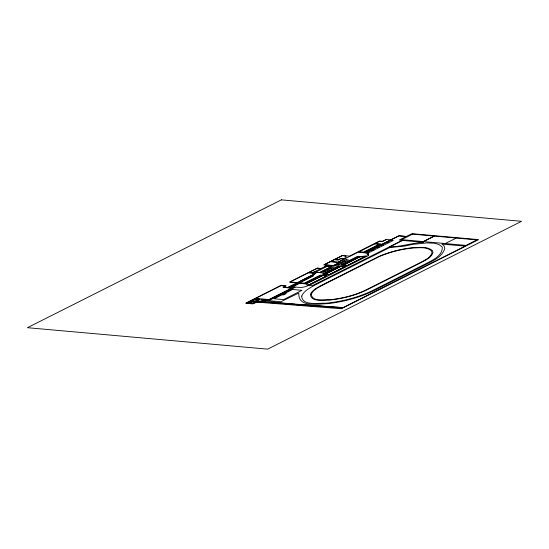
<?xml version="1.0" encoding="UTF-8"?>
<svg xmlns="http://www.w3.org/2000/svg" width="549" height="549" viewBox="0 0 549 549"><rect width="100%" height="100%" fill="white"/><g stroke="black" fill="none" stroke-linecap="round" stroke-linejoin="round"><path stroke-width="0.82" d="M368.214 255.587L368.214 254.462L367.041 254.153L368.358 253.171L357.969 252.245L338.211 262.196L340.023 262.353L333.428 265.682L327.911 265.188L324.816 266.745L327.087 266.224L331.548 266.622L319.58 272.647L315.126 272.249L316.299 271.659L315.236 271.57L312.285 273.052L315.943 273.381L311.585 275.577L313.548 275.749L301.25 281.946L299.589 281.795L287.951 287.655L292.466 288.06L268.989 299.878L262.532 299.301L261.331 299.905L265.016 300.234L261.784 301.861L257.488 301.772L258.387 301.319L255.402 301.051M249.349 303.316L250.811 302.581L249.328 302.451L247.867 303.185L252.739 303.693L255.601 302.252L252.3 301.964L249.438 303.405M326.195 269.662L332.118 266.677L334.259 266.869L331.322 268.344L329.187 268.152M340.147 262.635L343.077 261.159L345.211 261.351L342.281 262.827L340.03 262.69L337.1 264.165L339.234 264.357L342.171 262.882M328.22 269.909L325.337 271.357L323.203 271.165L326.079 269.717L328.329 269.847L331.212 268.399L329.071 268.214M254.702 301.332L251.922 301.085L255.505 299.28L259.341 298.999L254.661 301.422L251.634 301.154L256.747 298.581L255.484 298.464L246.288 303.096L247.551 303.213L249.857 302.053L252.458 301.778L341.348 308.751L478.646 239.618L411.963 233.661L406.473 236.427L398.869 235.754L365.462 252.574L363.877 252.437L381.191 243.962L375.207 243.427L379.771 241.258A25.529 7.164 -13.7 0 1 382.44 241.43L386.441 239.494M331.322 270.087L339.056 266.196L340.778 266.347L333.044 270.245L331.212 270.149L323.361 274.102L325.097 274.253L332.941 270.3M308.6 305.045L280.457 303.172L274.479 302.266L263.424 301.964L266.32 300.276L269.037 300.523L295.088 287.408L290.874 287.031L299.486 282.694L304.407 283.133L320.3 275.131L327.135 275.742L308.161 285.295L309.053 285.377M309.561 305.223L342.761 307.673L342.048 308.03L317.096 306.067C298.416 305.443 279.901 302.732 261.255 302.259L256.85 302.17L252.718 303.851L245.678 303.22L280.93 285.466L286.214 285.94L283.586 287.264L287.408 287.607L296.982 282.783L289.481 282.111L317.267 268.125L321.069 268.461L327.581 265.181L323.78 264.844L342.418 255.463L349.603 256.102L379.366 241.114L382.488 241.361L386.427 239.426L390.689 239.872M295.122 304.16L274.644 302.183L263.664 301.881L266.176 300.447L280.841 301.758L298.841 293.029C297.723 308.25 318.495 303.672 327.78 303.659C343.695 301.792 359.451 297.661 373.91 290.689L427.884 263.513C434.595 260.137 442.439 256.239 444.807 248.471L443.997 245.65L441.911 244.085L465.106 246.13L343.036 307.598L296.632 304.324M456.102 238.04L434.396 236.104L423.478 241.601L445.191 243.536L456.308 238.06L476.875 239.899L465.957 245.389L445.39 243.557M368.372 254.434L368.304 255.594L308.95 285.473L312.141 285.761L402.39 240.318L399.253 240.037L406.226 236.523L398.958 235.878L365.449 252.753L368.626 253.034A1.558 0.439 -13.7 0 1 368.461 253.528L367.288 254.112L368.372 254.434M301.724 296.089C302.032 306.308 318.921 302.767 325.564 303.247C341.759 301.607 357.866 297.647 372.565 290.545L426.47 263.396C432.955 259.986 442.515 255.807 442.309 247.139L439.131 244.614L436.654 243.825L433.84 243.207L426.758 242.933L412.972 244.346L403.824 246.206L389.783 247.503L314.893 285.123C310.013 287.875 304.009 290.641 301.724 296.089M310.35 294.374C311.009 302.478 323.629 299.836 329.311 300.097C342.233 298.766 355.086 295.616 366.801 289.92L420.431 262.916C425.022 260.336 431.116 258.119 432.996 252.698L432.461 250.619C427.211 246.103 419.491 247.517 413.123 247.654C401.257 248.91 389.516 251.792 378.577 256.582L321 285.576C317.068 287.793 312.223 290.002 310.35 294.374M311.31 294.182C311.935 302.06 324.205 299.493 329.729 299.747C342.281 298.45 354.778 295.389 366.156 289.851L419.765 262.861C424.233 260.343 430.196 258.195 432.029 252.911L431.507 250.879C426.415 246.494 418.921 247.874 412.738 248.004C401.209 249.225 389.804 252.025 379.167 256.671L321.68 285.624C317.85 287.779 313.136 289.927 311.31 294.182M281.342 199.857L27.45 327.698L267.658 349.143L521.55 221.302L281.342 199.857M280.944 285.638L255.628 298.382L268.893 299.562L291.608 288.136L283.064 287.367L285.672 286.056L280.944 285.638M308.215 272.846L290.126 281.953L297.345 282.598L315.435 273.491L308.215 272.846M317.397 268.221L309.005 272.448L311.839 272.702L313.953 272.05L320.918 268.536L317.397 268.221M330.34 261.688L324.274 264.742L333.518 265.565L339.584 262.511L330.34 261.688M334.416 259.636L330.69 261.509L337.999 262.168L344.237 259.025L340.648 258.703L338.136 259.965L334.416 259.636M342.315 255.656L334.629 259.526L338.163 259.842L340.641 258.593L342.72 258.778L344.902 258.154A4.186 1.173 -13.7 0 0 344.971 256.41L345.843 255.971L342.315 255.656M257.186 298.635L256.019 299.226L258.346 298.738L257.186 298.635M258.86 299.809L256.664 300.914L258.998 301.127L257.776 301.737L261.647 301.813L264.611 300.324L258.86 299.809M327.183 266.354L315.641 272.167L319.696 272.524L331.239 266.711L327.183 266.354M305.271 278.72L299.514 281.623L301.291 281.781L307.056 278.878L305.271 278.72M311.317 275.673L305.505 278.604L307.282 278.762L313.095 275.838L311.317 275.673M374.658 243.955L359.224 251.723L363.513 252.108L378.947 244.339L374.658 243.955M323.093 271.22L320.156 272.702L322.29 272.887L325.228 271.412L323.093 271.22M336.99 264.227L333.998 265.73L336.139 265.922L339.124 264.419L336.99 264.227M346.179 259.595L343.187 261.104L345.328 261.29L348.313 259.787L346.179 259.595M299.576 283.366L292.699 286.825L300.433 287.518A7.309 2.052 -13.7 0 0 308.49 285.507L307.378 285.411L305.772 283.915L299.576 283.366M338.479 265.977L322.242 274.15L329.077 274.761L345.314 266.588L338.479 265.977M357.433 256.431L340.552 264.934L347.387 265.544L366.581 255.875L359.856 256.651L357.433 256.431M292.603 289.488L274.164 298.773L283.524 299.61L301.964 290.318L292.603 289.488M308.881 281.39L305.079 283.305L306.836 283.462L310.638 281.548L308.881 281.39M312.916 279.359L309.06 281.301L310.816 281.459L314.673 279.516L312.916 279.359M316.848 277.375L313.088 279.269L314.845 279.427L318.605 277.533L316.848 277.375M320.808 275.385L317.096 277.252L318.852 277.41L322.565 275.543L320.808 275.385M345.431 262.985L341.67 264.879L343.427 265.037L347.188 263.143L345.431 262.985M349.411 260.981L345.582 262.909L347.339 263.067L351.168 261.139L349.411 260.981M353.35 258.998L349.603 260.885L351.36 261.043L355.107 259.155L353.35 258.998M357.351 256.987L353.535 258.902L355.292 259.059L359.108 257.145L357.351 256.987M284.993 293.489L282.358 294.82L283.558 294.923L286.194 293.598L284.993 293.489M371.947 249.898L367.432 252.169L369.566 252.362L374.082 250.09L371.947 249.898M376.744 247.482L372.222 249.761L374.363 249.946L378.879 247.674L376.744 247.482M381.521 245.074L377.005 247.352L379.146 247.537L383.662 245.266L381.521 245.074M386.352 242.644L381.836 244.916L383.971 245.108L388.486 242.836L386.352 242.644M391.128 240.236L386.613 242.514L388.754 242.706L393.269 240.428L391.128 240.236M322.702 275.557L306.932 283.497L308.524 285.02L326.621 275.914L322.702 275.557M340.977 266.354L325.358 274.219L329.283 274.569L344.902 266.704L340.977 266.354M359.293 257.138L343.592 265.043L347.517 265.393L365.524 256.321L359.293 257.138M412.58 234.155L401.662 239.652L423.272 241.581L434.184 236.084L412.58 234.155M402.527 240.441L389.783 246.858C401.278 246.755 412.203 242.939 423.629 242.322L402.527 240.441"/></g></svg>
